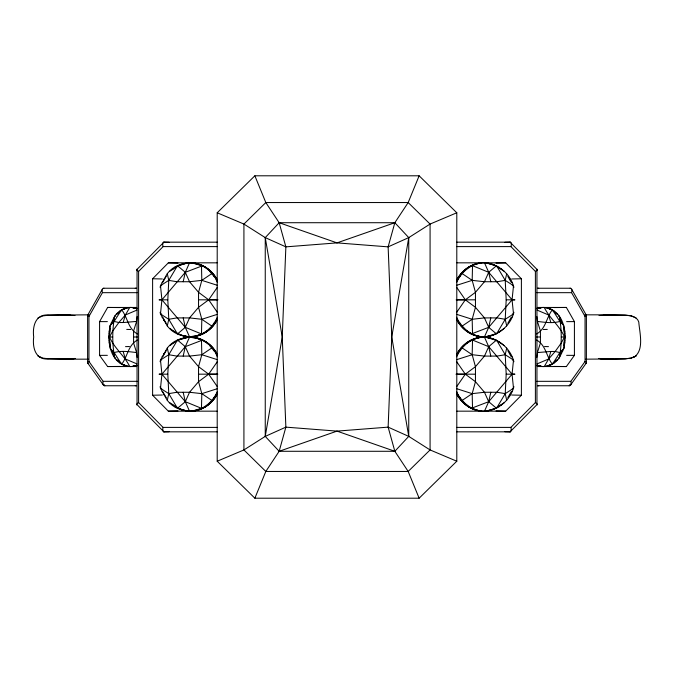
<?xml version="1.0" encoding="UTF-8"?>
<svg xmlns="http://www.w3.org/2000/svg" width="674" height="674" viewBox="0 0 674 674"><rect width="100%" height="100%" fill="white"/><g stroke="black" fill="none" stroke-linecap="round" stroke-linejoin="round"><path stroke-width="1.01" d="M137.344 381.324L103.139 381.324L88.951 361.5L88.951 316.468L102.406 292.676L137.151 292.676M136.797 366.546L107.638 366.546L99.584 355.375L99.584 321.608L107.638 307.454L136.797 307.454M132.079 366.412L136.889 365.283C128.81 368.779 119.61 364.769 114.69 357.902C112.12 344.026 112.12 329.974 114.69 316.098C119.61 309.231 128.81 305.221 136.889 308.717L132.079 307.588M137.134 316.536L136.586 321.431L133.578 331.001L133.578 342.999L136.586 352.569L137.134 357.464M217.239 393.161C209.302 412.935 180.396 417.433 167.295 400.314L168.778 393.641L167.809 374.18L168.778 354.718L167.295 348.045C180.396 330.909 209.302 335.433 217.239 355.198M217.239 318.802C209.302 338.567 180.396 343.091 167.295 325.955L168.778 319.282L167.809 299.82L168.778 280.359L167.295 273.686C180.396 256.567 209.302 261.065 217.239 280.839M160.092 361.727L160.488 360.026L168.778 354.718L176.824 356.091L183.176 356.091L185.299 346.672L189.478 337.244L195.907 337.944L201.475 340.041L201.821 354.718L198.544 366.681L198.544 381.678L201.821 393.641L201.475 408.309L192.781 410.938M192.781 263.062L201.475 265.691L201.821 280.359L198.544 292.322L198.544 307.319L201.821 319.282L201.475 333.959L195.907 336.056L189.478 336.756L185.299 327.328L183.176 317.909L176.824 317.909L168.778 319.282L160.488 313.974L160.092 312.273M513.908 386.623C509.662 403.819 489.4 417.24 472.525 408.309L472.179 393.641L475.456 381.678L475.456 366.681L472.179 354.718L472.525 340.041C489.4 331.119 509.662 344.54 513.908 361.727M513.908 312.273C509.662 329.46 489.4 342.881 472.525 333.959L472.179 319.282L475.456 307.319L475.456 292.322L472.179 280.359L472.525 265.691C489.4 256.76 509.662 270.181 513.908 287.377M506.705 348.045L505.222 354.718L506.191 374.18L505.222 393.641L506.705 400.314M506.705 273.686L505.222 280.359L506.191 299.82L505.222 319.282L506.705 325.955M536.866 357.464L537.414 352.569L540.422 342.999L540.422 331.001L537.414 321.431L536.866 316.536M541.921 307.588L537.111 308.717C545.19 305.221 554.39 309.231 559.31 316.098C561.88 329.974 561.88 344.026 559.31 357.902C554.39 364.769 545.19 368.779 537.111 365.283L541.921 366.412M586.388 362.915L586.388 315.289L571.687 289.281M110.123 329.342L109.508 334.085L108.792 334.085L110.064 325.677L114.69 316.098L115.92 316.098M563.877 344.658L564.492 339.915L565.208 339.915L563.936 348.323L559.31 357.902L558.08 357.902M167.295 325.955L160.488 313.974L161.92 299.837L160.488 285.666L167.295 273.686M167.295 400.314L160.488 388.334L161.92 374.196L160.488 360.026L167.295 348.045M456.677 287.335L465.321 299.804L475.456 307.319L484.463 317.909L488.701 327.328L496.519 333.959L505.222 319.282L513.512 313.974L512.063 299.82L513.512 285.666L505.222 280.359L496.519 265.691L495.348 265.691L504.177 271.251M504.177 402.749L495.348 408.309L496.519 408.309L505.222 393.641L513.512 388.334L512.063 374.18L513.512 360.026L505.222 354.718L496.519 340.041L488.701 346.672L484.463 356.091L475.456 366.681L465.321 374.163L456.677 386.665M108.674 338.938L108.674 335.062M565.326 338.938L565.326 335.062M217.205 461.218L243.921 449.937L265.253 436.381L282.246 337L285.869 246.861L279.162 222.715L265.817 202.545L254.865 175.796L419.135 175.796L456.795 212.782L456.795 461.218L419.135 498.204L254.865 498.204L217.205 461.218L217.205 212.782L254.865 175.796M456.795 212.782L430.079 224.063L408.747 237.619L391.754 337L388.131 427.139L394.838 451.285L408.183 471.455L419.135 498.204M160.092 287.377L160.488 285.666L168.778 280.359L176.824 281.732L183.176 281.732L185.299 272.313L189.478 262.885M505.222 319.282L497.176 317.909L490.824 317.909L488.701 327.328L484.522 336.756C472.693 337.16 461.656 329.342 456.761 318.802M505.222 393.641L497.176 392.268L490.824 392.268L488.701 401.687L484.522 411.115M254.865 498.204L265.817 471.455L279.162 451.285L285.869 427.139L282.246 337L265.253 237.619L243.921 224.063L217.205 212.782M419.135 175.796L408.183 202.545L394.838 222.715L388.131 246.861L391.754 337L408.747 436.381L430.079 449.937L456.795 461.218M115.92 357.902L114.69 357.902C108.042 348.466 109.373 336.621 110.064 325.677L114.15 321.431L118.835 322.526L123.148 322.534L125.372 314.994L129.753 307.454M558.08 316.098L559.31 316.098C565.958 325.534 564.627 337.379 563.936 348.323L559.85 352.569L555.165 351.474L550.852 351.466L548.628 359.006L544.247 366.546M113.535 318.238L114.251 318.238L111.926 323.057L111.21 323.057M560.465 355.762L559.749 355.762L562.074 350.943L562.79 350.943M165.467 276.374L166.149 276.374L162.729 282.389L162.046 282.389M165.467 350.733L166.149 350.733L162.729 356.748L162.046 356.748M167.809 299.82L159.047 299.829L161.92 299.804L185.299 327.328L201.475 333.959C208.679 330.74 214.071 324.261 217.39 317.252M167.809 374.18L159.047 374.18L161.92 374.163L185.299 401.687L201.475 408.309C208.679 405.091 214.071 398.62 217.39 391.611M456.61 282.389C459.929 275.38 465.321 268.909 472.525 265.691L488.701 272.313L512.08 299.804L514.953 299.829L506.191 299.82M456.61 356.748C459.929 349.739 465.321 343.26 472.525 340.041L488.701 346.672L512.08 374.163L514.953 374.18L506.191 374.18M508.533 323.267L507.851 323.267L511.271 317.252L511.954 317.252M508.533 397.626L507.851 397.626L511.271 391.611L511.954 391.611M456.761 280.839C461.235 271.369 470.595 263.854 481.219 263.062M456.761 355.198C461.656 344.658 472.693 336.84 484.522 337.244L488.701 346.672L490.824 356.091L497.176 356.091L505.222 354.718M102.313 289.281L87.612 315.289L87.612 362.915M168.778 280.359L177.481 265.691L178.652 265.691L169.823 271.251M168.778 354.718L177.481 340.041L185.299 346.672L189.537 356.091L198.544 366.681L208.679 374.163L217.323 386.665M114.15 321.431L121.606 309.695L128.641 307.588L127.925 307.588M546.075 366.412L545.359 366.412L552.394 364.305L559.85 352.569M217.323 287.335L208.679 299.804L198.544 307.319L189.537 317.909L185.299 327.328L177.481 333.959L168.778 319.282M217.323 361.685L208.679 374.163L198.544 381.678L189.537 392.268L185.299 401.687L177.481 408.309L168.778 393.641L160.488 388.334L160.092 386.623M456.677 312.315L465.321 299.837L475.456 292.322L484.463 281.732L488.701 272.313L496.519 265.691M570.137 384.349L569.142 385.755L537.464 385.755M110.123 344.658L109.508 339.915L108.792 339.915L110.064 348.323L114.15 352.569L121.606 364.305C127.639 356.647 127.976 345.231 137.412 340.008M563.877 329.342L564.492 334.085L565.208 334.085L563.936 325.677L559.85 321.431L552.394 309.695C546.361 317.353 546.024 328.769 536.588 333.992M570.465 385.183L586.254 363.109A4.642 1.238 16.6 0 1 585.445 363.379M537.203 366.546L566.362 366.546L574.416 355.375L574.416 321.608L566.362 307.454L537.203 307.454M536.849 292.676L571.594 292.676L585.049 316.468L585.049 361.5L570.861 381.324L536.656 381.324M161.937 299.82L185.299 272.313L202.647 265.691M161.937 374.18L185.299 346.672L202.647 340.041M512.063 299.82L488.701 327.328L471.353 333.959M512.063 374.18L488.701 401.687L471.353 408.309C465.127 404.804 459.735 399.741 456.761 393.161M74.966 315.525L61.14 314.834L49.488 315.154C35.84 313.199 32.251 325.862 33.7 337C32.251 348.129 35.84 360.809 49.488 358.846L61.14 359.166L74.881 358.475M119.972 310.933L120.68 310.933L117.2 314.151L116.492 314.151M554.028 363.067L553.32 363.067L556.8 359.849L557.508 359.849M265.253 237.619L279.162 222.715L394.838 222.715L408.747 237.619L408.747 436.381L394.838 451.285L279.162 451.285L265.253 436.381L265.253 237.619L285.869 246.861L337 242.884L388.131 246.861L408.747 237.619M217.272 242.168L163.917 242.168L137.049 269.364L137.049 404.636L163.917 431.832L217.272 431.832M163.883 242.067A4.6 2.191 66.5 0 0 163.125 246.591L138.608 271.386L138.608 402.614L163.083 427.4A4.6 2.233 -71.4 0 0 163.866 431.967M217.062 411.165L168.332 411.165L152.61 395.234L152.61 278.766L168.332 262.835L217.062 262.835M456.938 411.165L505.669 411.165L521.39 395.234L521.39 278.766L505.669 262.835L456.938 262.835M510.134 431.967A4.6 2.233 71.4 0 0 510.875 427.409L535.392 402.614L535.392 271.386L510.917 246.6A4.6 2.191 -66.5 0 0 510.117 242.067M456.728 431.832L510.083 431.832L536.951 404.636L536.951 269.364L510.083 242.168L456.728 242.168M174.937 341.592L175.619 341.592L169.823 345.61M499.063 332.408L498.381 332.408L504.177 328.39M208.654 299.82L217.82 299.82L198.552 299.82M208.654 374.18L217.82 374.171L198.552 374.18M465.346 299.82L456.18 299.829L475.448 299.82M465.346 374.18L456.18 374.18L475.448 374.18M183.176 281.732L189.537 281.732L201.821 280.359L211.661 273.686L212.832 273.686M183.176 356.091L189.537 356.091L201.821 354.718L211.661 348.045L212.832 348.045M490.824 317.909L484.463 317.909L472.179 319.282L462.339 325.955L461.168 325.955M490.824 392.268L484.463 392.268L472.179 393.641L462.339 400.314L461.168 400.314M625.118 358.846L631.125 358.113L635.978 356.032L631.125 358.113L625.127 358.846L612.86 359.166L599.119 358.475M633.813 357.304C644.639 350.404 639.542 332.568 638.775 322.012C636.888 316.055 629.777 315.365 624.512 315.154L612.86 314.834L599.034 315.525M37.963 317.968L42.9 315.887L48.882 315.154M176.377 341.204L177.894 340.429M496.106 333.571L497.623 332.796M179.537 265.278L187.338 263.062L186.664 263.062M178.652 340.041L187.338 337.421L186.664 337.421M487.336 336.579L486.662 336.579L495.348 333.959M487.336 410.938L486.662 410.938L494.463 408.722M265.253 436.381L285.869 427.139L337 431.116L388.131 427.139L408.747 436.381M136.932 310.099L125.372 314.994L118.835 322.526L112.718 331.001L109.5 336.992C114.26 348.197 124.471 355.704 129.753 366.546M537.068 363.901L548.628 359.006L555.165 351.474L561.282 342.999L564.5 337.008C559.74 325.803 549.529 318.297 544.247 307.454M394.838 222.715L337 242.884L279.162 222.715M279.162 451.285L337 431.116L394.838 451.285M183.176 317.909L189.537 317.909L201.821 319.282L217.491 314.286M456.509 285.355L472.179 280.359L484.463 281.732L490.824 281.732L497.176 281.732L505.222 280.359M168.778 393.641L176.824 392.268L183.176 392.268L189.537 392.268L201.821 393.641L217.491 388.645M456.509 359.714L472.179 354.718L484.463 356.091L490.824 356.091M114.15 352.569C121.446 350.387 129.189 351.71 136.586 352.569M559.85 321.431C552.554 323.613 544.811 322.29 537.414 321.431M537.507 288.354L538.753 288.245M136.434 385.654L135.247 385.755M72.067 358.846L75.067 358.475M136.586 321.431L123.148 322.534M537.414 352.569L550.852 351.466M71.899 358.846L74.983 358.475M496.013 263.104L505.669 262.835M177.987 410.896L168.332 411.165M504.927 242.303L510.083 242.168M169.073 431.697L163.917 431.832M511.676 278.977L521.39 278.766M162.324 395.023L152.61 395.234M49.472 315.154L89.094 314.834M603.778 315.095L624.528 315.154M49.472 358.846L71.259 358.88M585.706 359.166L624.528 358.846M554.171 307.571L566.362 307.454M119.829 366.429L107.638 366.546M108.438 337L112.718 337M565.562 337L561.282 337M566.632 321.633L574.416 321.608M107.368 355.341L99.584 355.375M163.083 246.6L217.264 246.6M456.736 246.6L510.917 246.6M487.336 263.062L486.662 263.062L494.463 265.278M183.69 263.593L184.204 263.593M195.907 263.593L196.42 263.593M477.58 263.593L478.093 263.593M489.796 263.593L490.31 263.593M180.624 264.469L181.306 264.469M198.813 264.469L199.496 264.469M474.504 264.469L475.187 264.469M492.694 264.469L493.376 264.469M471.353 265.691L472.525 265.691M174.937 267.233L175.619 267.233M201.475 265.691L205.182 267.233M468.818 267.233L469.5 267.233M498.381 267.233L499.063 267.233M172.375 269.094L172.889 269.094M204.5 267.233L207.735 269.094M466.265 269.094L466.779 269.094M501.111 269.094L501.625 269.094M207.221 269.094L210.296 271.251M463.704 271.251L464.378 271.251M461.168 273.686L462.339 273.686L472.179 280.359M209.622 271.251L213.97 276.374L214.652 276.374M459.348 276.374L460.03 276.374M508.533 276.374L507.851 276.374L511.271 282.389L511.954 282.389M163.715 279.28L164.229 279.28M213.97 276.374L216.405 279.28M457.595 279.28L458.109 279.28M509.771 279.28L510.285 279.28M160.488 285.666L161.659 285.666M512.341 285.666L513.512 285.666M103.922 288.245L136.527 288.245M537.473 288.245L570.078 288.245M546.075 307.588L545.359 307.588L552.394 309.695M125.945 308.018L126.476 308.018M134.236 308.018L134.775 308.018M539.225 308.018L539.764 308.018M547.524 308.018L548.055 308.018M123.831 308.717L124.538 308.717M549.462 308.717L550.169 308.717M554.028 310.933L553.32 310.933L556.8 314.151L557.508 314.151M118.262 312.424L118.793 312.424M555.207 312.424L555.738 312.424M160.488 313.974L161.659 313.974M512.341 313.974L513.512 313.974M584.906 314.834L613.113 314.834M162.046 317.252L162.729 317.252L166.149 323.267L165.467 323.267M560.465 318.238L559.749 318.238L562.074 323.057L562.79 323.057M163.715 320.361L164.229 320.361M215.891 320.361L216.405 320.361M457.595 320.361L458.109 320.361C461.757 325.904 466.24 331.33 472.525 333.959M509.771 320.361L510.285 320.361M112.373 320.571L112.912 320.571M561.088 320.571L561.627 320.571M213.97 323.267L214.652 323.267M459.348 323.267L460.03 323.267M212.832 325.955L211.661 325.955L201.821 319.282M109.609 328.406L110.325 328.406M169.823 328.39L175.619 332.408L174.937 332.408M209.622 328.39L210.296 328.39M463.704 328.39L464.378 328.39M563.675 328.406L564.391 328.406M172.375 330.546L172.889 330.546M207.221 330.546L207.735 330.546M466.265 330.546L466.779 330.546M501.111 330.546L501.625 330.546M109.188 331.22L109.727 331.22M564.273 331.22L564.812 331.22M204.5 332.408L205.182 332.408M468.818 332.408L469.5 332.408M201.475 333.959L202.647 333.959M180.624 335.172L187.338 336.579L186.664 336.579M198.813 335.172L199.496 335.172M474.504 335.172L475.187 335.172M492.694 335.172L493.376 335.172M183.69 336.056L184.204 336.056M195.907 336.056L196.42 336.056M477.58 336.056L478.093 336.056M489.796 336.056L490.31 336.056M192.781 336.579L193.455 336.579M480.545 336.579L481.219 336.579M133.587 337L137.403 337M536.597 337L540.413 337M192.781 337.421L193.455 337.421M480.545 337.421L481.219 337.421M487.336 337.421L486.662 337.421L495.348 340.041M183.69 337.944L184.204 337.944M195.907 337.944L196.42 337.944M477.58 337.944L478.093 337.944M489.796 337.944L490.31 337.944M180.624 338.828L181.306 338.828M198.813 338.828L199.496 338.828M474.504 338.828L475.187 338.828M492.694 338.828L493.376 338.828M471.353 340.041L472.525 340.041M201.475 340.041L205.182 341.592M468.818 341.592L469.5 341.592M499.063 341.592L498.381 341.592L504.177 345.61M109.188 342.78L109.727 342.78M564.273 342.78L564.812 342.78M172.375 343.454L172.889 343.454M204.5 341.592L207.735 343.454M466.265 343.454L466.779 343.454M501.111 343.454L501.625 343.454M109.609 345.594L110.325 345.594M207.221 343.454L210.296 345.61M463.704 345.61L464.378 345.61M563.675 345.594L564.391 345.594M461.168 348.045L462.339 348.045L472.179 354.718M209.622 345.61L213.97 350.733L214.652 350.733M459.348 350.733L460.03 350.733M508.533 350.733L507.851 350.733L511.271 356.748L511.954 356.748M111.21 350.943L111.926 350.943L114.251 355.762L113.535 355.762M112.373 353.429L112.912 353.429M561.088 353.429L561.627 353.429M163.715 353.639L164.229 353.639M213.97 350.733L216.405 353.639M457.595 353.639L458.109 353.639M509.771 353.639L510.285 353.639M60.887 359.166L88.294 359.166M116.492 359.849L117.2 359.849L120.68 363.067L119.972 363.067M160.488 360.026L161.659 360.026M512.341 360.026L513.512 360.026M118.262 361.576L118.793 361.576M555.207 361.576L555.738 361.576M121.606 364.305L128.641 366.412L127.925 366.412M123.831 365.283L124.538 365.283M549.462 365.283L550.169 365.283M125.945 365.982L126.476 365.982M134.236 365.982L134.775 365.982M539.225 365.982L539.764 365.982M547.524 365.982L548.055 365.982M136.536 385.755L104.883 385.755L103.863 384.349M160.488 388.334L161.659 388.334M512.341 388.334L513.512 388.334M162.046 391.611L162.729 391.611L166.149 397.626L165.467 397.626M163.715 394.72L164.229 394.72M215.891 394.72L216.405 394.72M457.595 394.72L458.109 394.72C461.757 400.263 466.24 405.689 472.525 408.309M509.771 394.72L510.285 394.72M213.97 397.626L214.652 397.626M459.348 397.626L460.03 397.626M212.832 400.314L211.661 400.314L201.821 393.641M169.823 402.749L178.652 408.309L177.481 408.309M209.622 402.749L210.296 402.749M463.704 402.749L464.378 402.749M172.375 404.906L172.889 404.906M207.221 404.906L207.735 404.906M466.265 404.906L466.779 404.906M501.111 404.906L501.625 404.906M174.937 406.767L175.619 406.767M204.5 406.767L205.182 406.767M468.818 406.767L469.5 406.767M498.381 406.767L499.063 406.767M201.475 408.309L202.647 408.309M180.624 409.531L187.338 410.938L186.664 410.938M198.813 409.531L199.496 409.531M471.353 408.309L475.187 409.531M492.694 409.531L493.376 409.531M183.69 410.407L184.204 410.407M195.907 410.407L196.42 410.407M474.504 409.531L478.093 410.407M489.796 410.407L490.31 410.407M477.58 410.407L481.219 410.938M163.083 427.4L217.264 427.4M456.736 427.4L510.917 427.4M107.638 307.454L119.829 307.571M99.584 321.608L107.368 321.633M574.416 355.375L566.632 355.341M566.362 366.546L554.171 366.429M135.247 288.245L136.493 288.354M538.753 385.755L537.566 385.654M168.332 262.835L177.987 263.104M505.669 411.165L496.013 410.896M152.61 278.766L162.324 278.977M521.39 395.234L511.676 395.023M163.917 242.168L169.073 242.303M510.083 431.832L504.927 431.697M60.887 314.834L70.222 315.095M602.741 358.88L613.113 359.166M599.018 358.475L602.101 358.846M625.118 315.154L631.125 315.887L636.037 317.968M598.933 358.475L601.933 358.846M48.882 358.846L42.875 358.113L38.022 356.032L40.187 357.304M456.509 314.286L472.179 319.282M201.821 280.359L217.491 285.355M456.509 388.645L472.179 393.641M201.821 354.718L217.491 359.714M537.068 310.099L548.628 314.994L550.852 322.534M136.932 363.901L125.372 359.006L123.148 351.466M178.652 333.959L181.306 335.172M179.537 408.722L181.306 409.531M496.106 340.429L497.623 341.204M176.377 332.796L177.894 333.571M536.588 340.008C546.024 345.231 546.361 356.647 552.394 364.305M137.412 333.992C127.976 328.769 127.639 317.353 121.606 309.695M496.519 408.309L488.701 401.687L484.463 392.268L475.456 381.678L465.321 374.196L456.677 361.685M177.481 265.691L185.299 272.313L189.537 281.732L198.544 292.322L208.679 299.804L217.323 312.315M103.535 385.183L87.746 363.109A4.642 1.238 -16.6 0 0 88.555 363.379M456.61 317.252L458.109 320.361M456.61 391.611L458.109 394.72M215.891 279.28L217.39 282.389M215.891 353.639L217.39 356.748M484.522 262.885L488.701 272.313L490.824 281.732M189.478 411.115L185.299 401.687L183.176 392.268M537.523 269.827A4.684 0.986 -21.4 0 1 535.333 271.378M537.068 269.314A4.684 0.986 -21.4 0 1 537.372 269.364M537.481 404.686A4.684 1.112 24.9 0 1 537.372 404.847M535.341 402.622A4.684 1.112 24.9 0 1 537.229 404.08M540.851 366.429A29.546 21.307 -90 0 1 536.9 365.409M536.9 308.591A29.546 21.307 -90 0 1 540.851 307.571M548.872 308.591A29.546 21.307 -90 0 1 550.852 309.526M552.798 310.756A29.546 21.307 -90 0 1 554.053 311.733M554.053 362.267A29.546 21.307 -90 0 1 552.798 363.244M550.852 364.474A29.546 21.307 -90 0 1 548.872 365.409M541.096 366.429A29.546 21.307 -90 0 1 537.144 365.409M537.144 308.591A29.546 21.307 -90 0 1 541.096 307.571M543.328 329.51A648.969 117.335 -11.1 0 1 547.271 329.409M548.476 346.638A639.011 135.988 13.2 0 1 544.533 346.52M570.777 381.332A4.651 2.982 59.8 0 1 569.185 385.873M570.162 288.084A4.735 2.949 -55.8 0 1 571.476 292.668M584.965 361.508A4.642 1.238 16.6 0 1 586.372 362.696M586.321 315.575A4.575 1.045 -14 0 1 584.981 316.468M585.428 314.91A4.575 1.045 -14 0 1 586.203 315.078M488.81 263.5A36.935 31.383 -90 0 1 493.688 265.05M491.734 335.332A36.935 31.383 -90 0 1 485.92 336.604M483.098 336.756A36.935 31.383 -90 0 1 456.829 320.032M456.829 279.609A36.935 31.383 -90 0 1 480.276 263.037M487.192 263.155A36.935 31.383 -90 0 1 497.117 266.601M494.952 334.161A36.935 31.383 -90 0 1 486.224 336.604M482.458 336.739A36.935 31.383 -90 0 1 457.132 320.032M457.132 279.609A36.935 31.383 -90 0 1 480.579 263.037M485.92 337.396A36.935 31.383 -90 0 1 491.734 338.668M493.688 408.95A36.935 31.383 -90 0 1 488.81 410.5M480.276 410.963A36.935 31.383 -90 0 1 456.829 394.391M456.829 353.968A36.935 31.383 -90 0 1 483.098 337.244M486.224 337.396A36.935 31.383 -90 0 1 494.952 339.839M497.117 407.399A36.935 31.383 -90 0 1 487.192 410.845M480.579 410.963A36.935 31.383 -90 0 1 457.132 394.391M457.132 353.968A36.935 31.383 -90 0 1 482.458 337.261M193.724 263.037A36.935 31.383 -90 0 1 217.171 279.609M217.171 320.032A36.935 31.383 -90 0 1 190.902 336.756M188.08 336.604A36.935 31.383 -90 0 1 182.266 335.332M180.312 265.05A36.935 31.383 -90 0 1 185.19 263.5M193.421 263.037A36.935 31.383 -90 0 1 216.868 279.609M216.868 320.032A36.935 31.383 -90 0 1 191.542 336.739M187.776 336.604A36.935 31.383 -90 0 1 179.048 334.161M176.883 266.601A36.935 31.383 -90 0 1 186.808 263.155M190.902 337.244A36.935 31.383 -90 0 1 217.171 353.968M217.171 394.391A36.935 31.383 -90 0 1 193.724 410.963M185.19 410.5A36.935 31.383 -90 0 1 180.312 408.95M182.266 338.668A36.935 31.383 -90 0 1 188.08 337.396M191.542 337.261A36.935 31.383 -90 0 1 216.868 353.968M216.868 394.391A36.935 31.383 -90 0 1 193.421 410.963M186.808 410.845A36.935 31.383 -90 0 1 176.883 407.399M179.048 339.839A36.935 31.383 -90 0 1 187.776 337.396M126.729 329.409A648.969 117.335 11.1 0 1 130.672 329.51M129.467 346.52A639.011 135.988 -13.2 0 1 125.524 346.638M104.815 385.873A4.651 2.982 -59.8 0 1 103.223 381.332M102.524 292.668A4.735 2.949 55.8 0 1 103.838 288.084M87.628 362.696A4.642 1.238 -16.6 0 1 89.035 361.508M89.019 316.468A4.575 1.045 14 0 1 87.679 315.575M87.797 315.078A4.575 1.045 14 0 1 88.572 314.91M133.149 307.571A29.546 21.307 -90 0 1 137.1 308.591M137.1 365.409A29.546 21.307 -90 0 1 133.149 366.429M125.128 365.409A29.546 21.307 90 0 1 123.148 364.474M121.202 363.244A29.546 21.307 90 0 1 119.947 362.267M119.947 311.733A29.546 21.307 90 0 1 121.202 310.756M123.148 309.526A29.546 21.307 90 0 1 125.128 308.591M132.904 307.571A29.546 21.307 90 0 1 136.856 308.591M136.856 365.409A29.546 21.307 90 0 1 132.904 366.429M138.667 271.378A4.684 0.986 21.4 0 1 136.477 269.827M136.628 269.364A4.684 0.986 21.4 0 1 136.932 269.314M136.628 404.847A4.684 1.112 -24.9 0 1 136.519 404.686M136.771 404.08A4.684 1.112 -24.9 0 1 138.659 402.622M265.817 202.545L243.921 224.063L243.921 449.937L265.817 471.455L408.183 471.455L430.079 449.937L430.079 224.063L408.183 202.545L265.817 202.545"/></g></svg>
